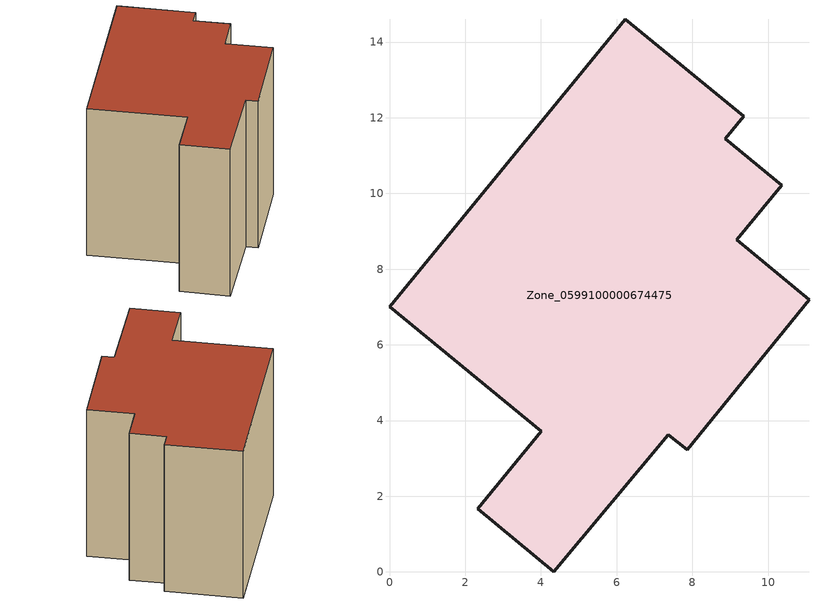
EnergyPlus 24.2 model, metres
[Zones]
Zone_0599100000674475
 floor ground (C_G): 9.17,8.77 11.08,7.19 7.86,3.22 7.37,3.62 4.34,0 2.33,1.68 4.01,3.72 0,7.01 6.23,14.61 9.36,12.04 8.87,11.44 10.36,10.22 z0
 wall outside (C_F): 4.01,3.72 2.33,1.68 4.34,0 7.37,3.62 7.86,3.22 11.08,7.19 9.17,8.77 10.36,10.22 8.87,11.44 9.36,12.04 6.23,14.61 0,7.01 4.01,3.72 z0:8.8
 roof outside (C_R): 6.23,14.61 0,7.01 4.01,3.72 2.33,1.68 4.34,0 7.37,3.62 7.86,3.22 11.08,7.19 9.17,8.77 10.36,10.22 8.87,11.44 9.36,12.04 z8.8
[BUILDING]
Pand.0599100000674475: North Axis=0; Terrain=City; Loads Convergence Tolerance Value=0.04; Temperature Convergence Tolerance Value=0.4; Solar Distribution=FullExterior; Maximum Number of Warmup Days=25; Minimum Number of Warmup Days=1
[Site:Location]
Rotterdam.The.Hague.AP_ZH_NLD Design_Conditions: Latitude=51.96; Longitude=4.45; Time Zone=1; Elevation=-4.5
[SITE:GROUNDTEMPERATURE:BUILDINGSURFACE]
18, 18, 18, 18, 18, 18, 18, 18, 18, 18, 18, 18
[MATERIAL] Thermal Absorptance=0.9; Solar Absorptance=0.7; Visible Absorptance=0.7
Name | Roughness | Thickness | Conductivity | Density | Specific Heat
G.TC.1946 | MediumSmooth | 0.15 | 1 | 540 | 1210
F.TC.1946 | Rough | 0.3 | 0.857143 | 1920 | 840
R.TC.1946 | MediumRough | 0.2 | 0.909091 | 1500 | 1000
[CONSTRUCTION]
C_G: G.TC.1946
C_F: F.TC.1946
C_R: R.TC.1946
[ZONE]
Zone_0599100000674475: Type=1; Multiplier=1; Ceiling Height=Autocalculate; Volume=Autocalculate; Floor Area=autocalculate; Part of Total Floor Area=Yes
[ZONEINFILTRATION:DESIGNFLOWRATE]
Infil_Zone_0599100000674475: Zone or ZoneList or Space or SpaceList=Zone_0599100000674475; Schedule=AlwaysOn; Design Flow Rate Calculation Method=Flow/Area; Flow Rate per Floor Area=0.003; Constant Term Coefficient=1; Temperature Term Coefficient=0; Velocity Term Coefficient=0; Velocity Squared Term Coefficient=0
[HVACTEMPLATE:ZONE:IDEALLOADSAIRSYSTEM]
Zone_0599100000674475: Maximum Heating Supply Air Temperature=50; Minimum Cooling Supply Air Temperature=13; Maximum Heating Supply Air Humidity Ratio=0.0156; Minimum Cooling Supply Air Humidity Ratio=0.0077; Heating Limit=NoLimit; Cooling Limit=NoLimit; Dehumidification Control Type=ConstantSensibleHeatRatio; Cooling Sensible Heat Ratio=0.7; Dehumidification Setpoint=60; Humidification Control Type=None; Humidification Setpoint=30; Outdoor Air Method=None; Outdoor Air Flow Rate per Person=0.00944; Outdoor Air Flow Rate per Zone Floor Area=0; Outdoor Air Flow Rate per Zone=0; Demand Controlled Ventilation Type=None; Outdoor Air Economizer Type=NoEconomizer; Heat Recovery Type=None; Sensible Heat Recovery Effectiveness=0.7; Latent Heat Recovery Effectiveness=0.65
[ZONECONTROL:THERMOSTAT]
ThermostatControl_Zone_0599100000674475: Zone or ZoneList=Zone_0599100000674475; Control Type Schedule=DualSetpointControlType; Control 1=Thermostat_Zone_0599100000674475; Temperature Difference Between Cutout And Setpoint=0
[THERMOSTATSETPOINT:DUALSETPOINT]
Thermostat_Zone_0599100000674475: Heating Setpoint Temperature Schedule=HeatingSetpoint_Zone_0599100000674475; Cooling Setpoint Temperature Schedule=CoolingSetpoint_Zone_0599100000674475
[SCHEDULE:COMPACT]
HeatingSetpoint_Zone_0599100000674475: Through: 12/31, For: AllDays, Until: 24:00, 21
CoolingSetpoint_Zone_0599100000674475: Through: 12/31, For: AllDays, Until: 24:00, 24
DualSetpointControlType: Through: 12/31, For: AllDays, Until: 24:00, 4
AlwaysOn: Through: 12/31, For: AllDays, Until: 24:00, 1
